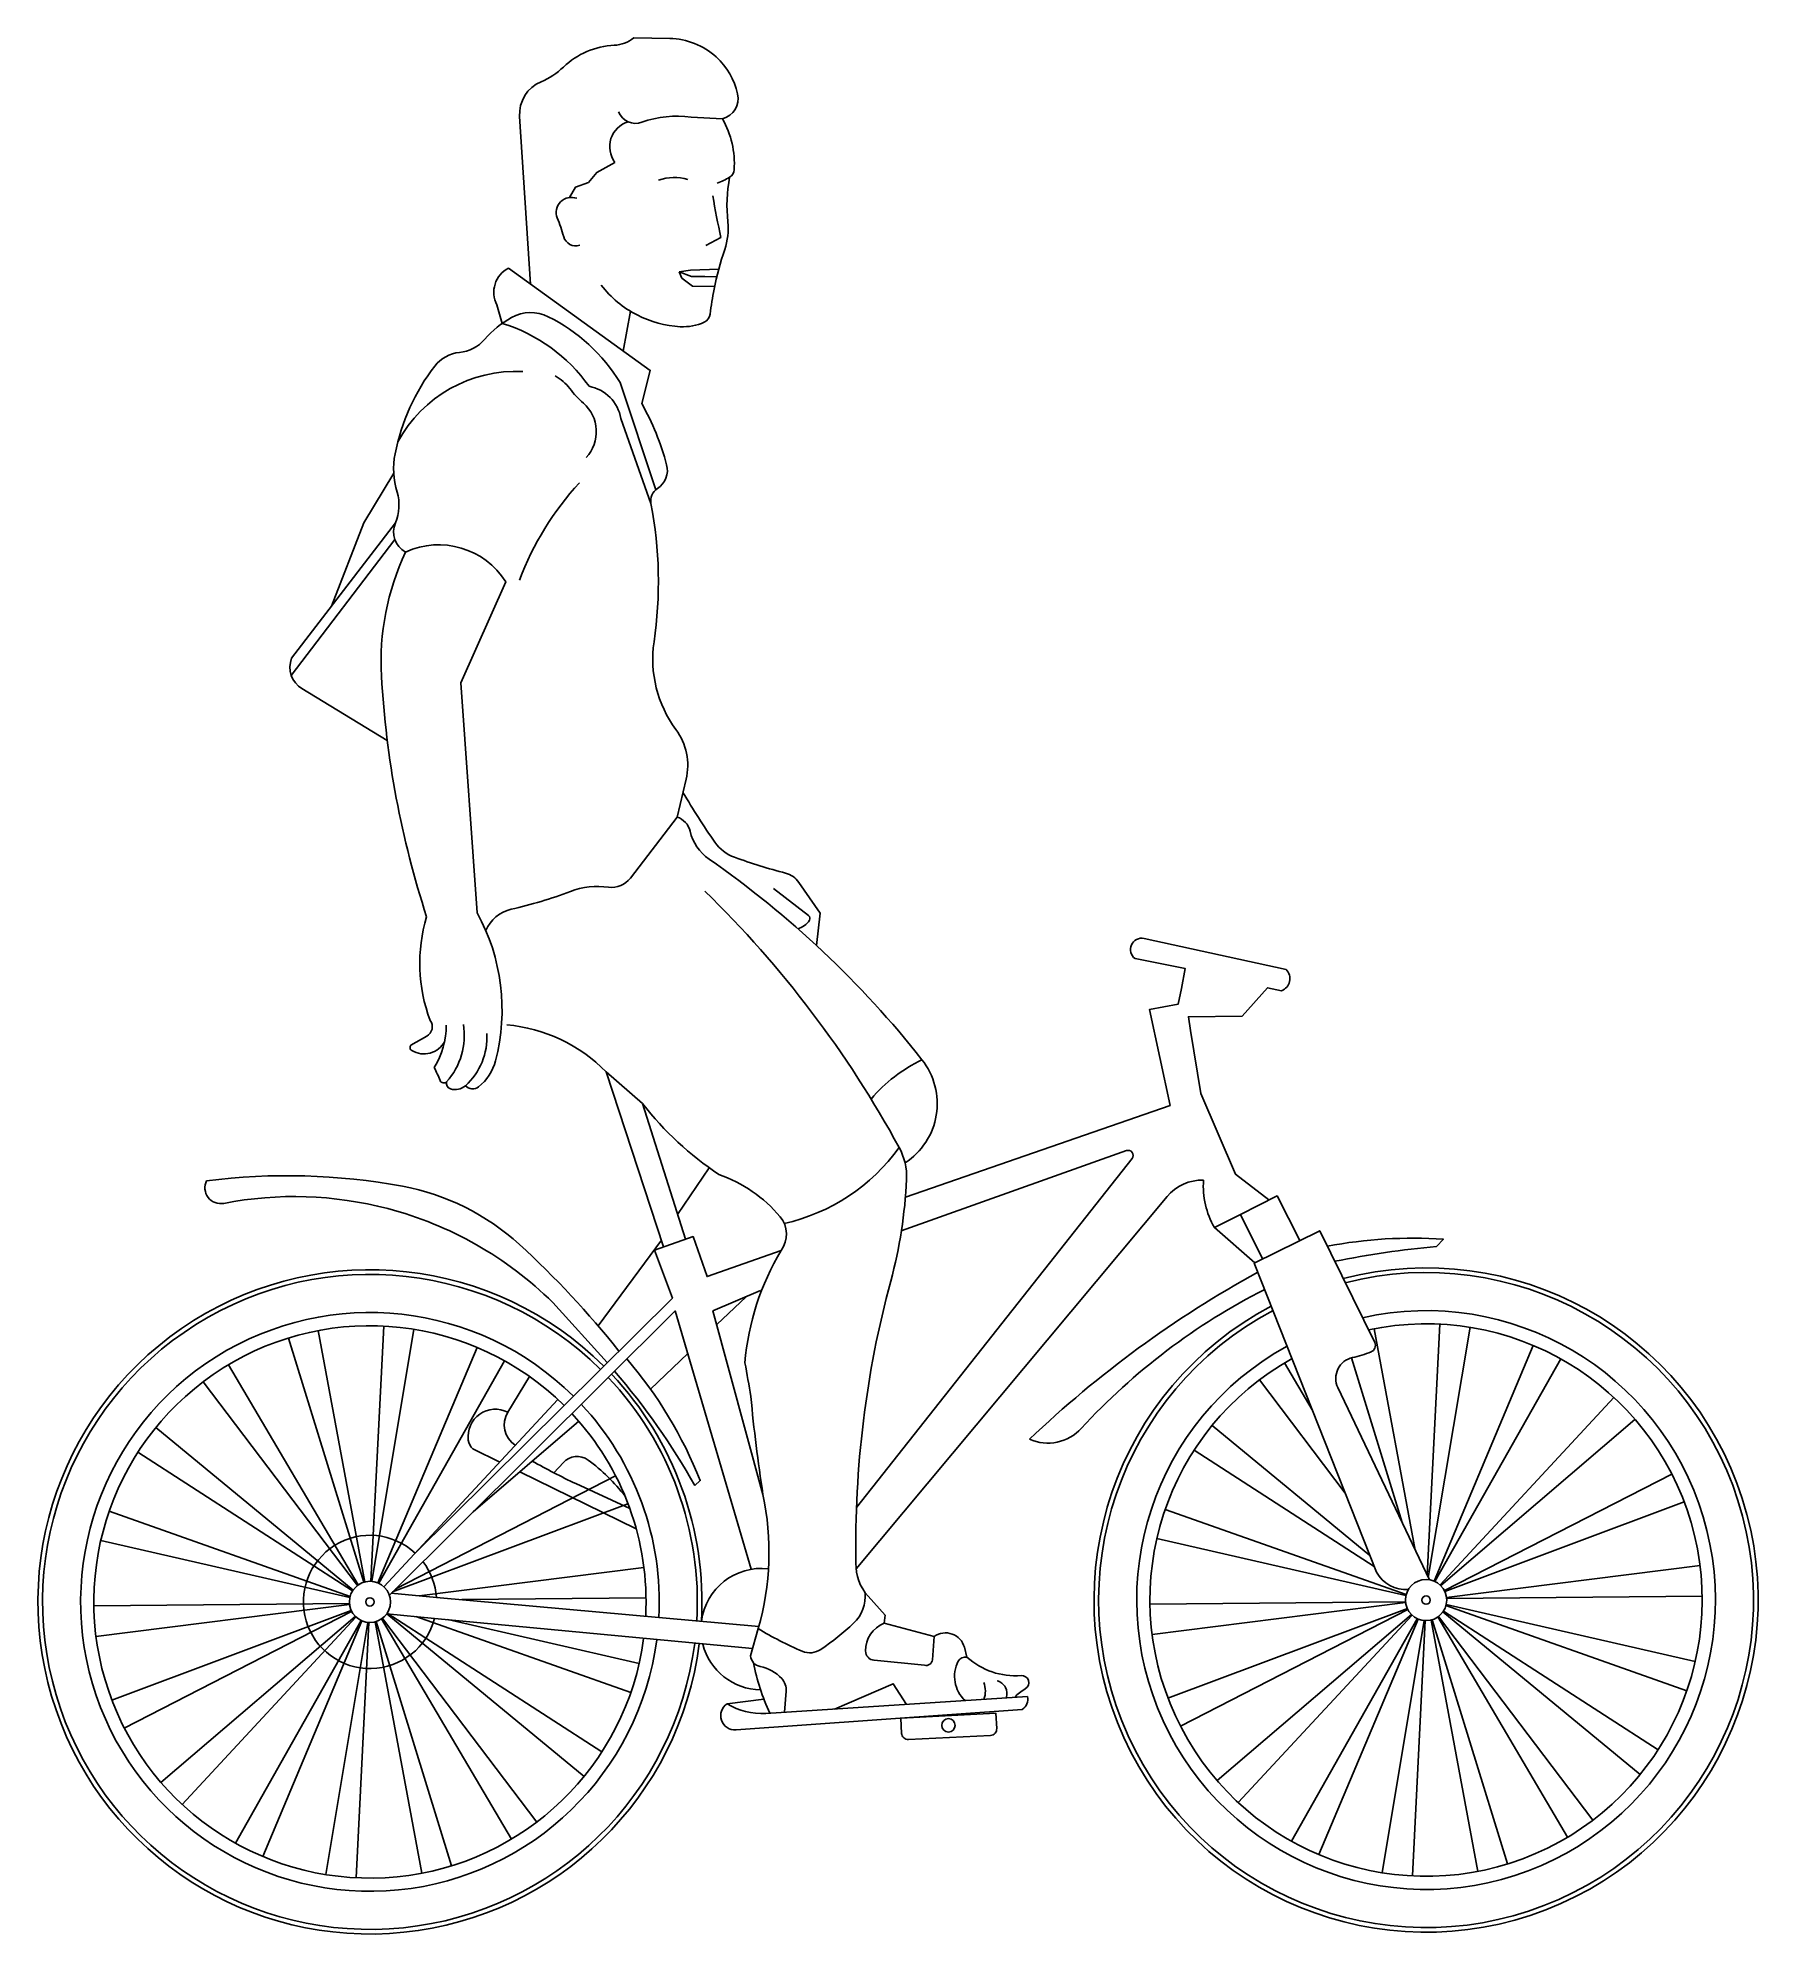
# Model space of a CAD drawing. Header units: millimetres. Extents: x -1557 to 372, y -2 to 2124.
import ezdxf

# ---------------------------------------------------------------- set-up
doc = ezdxf.new("R2010")
doc.units = ezdxf.units.MM
doc.layers.add('ceco.net 407', color=7, linetype='Continuous')

msp = doc.modelspace()

# ---------------------------------------------------------------- linework, layer by layer
at = {"layer": 'ceco.net 407'}
for p, q in [((-837.9, 1861.5), (-824.9, 1863.5)), ((-834.7, 1854.4), (-837.9, 1861.5)), ((-808.8, 1856.3), (-795.6, 1856.1))]:
    msp.add_line(p, q, dxfattribs=at)
for points in [[(-1004.5, 1848), (-1016.7, 2036, -0.319401), (-992.7, 2074.8, 0.091282), (-967.6, 2091.3, -0.181205), (-910.6, 2115.7, 0.158577), (-888.7, 2124, 3.099903)], [(-888.7, 2124), (-848.4, 2123.3, -0.182608), (-796.3, 2102.7, -0.154933), (-772.2, 2061.2, -0.400875), (-789.2, 2033.3, -0.106751)], [(-789.2, 2033.3), (-824.4, 2035.1, 0.123668), (-879.5, 2029.4, -0.403858), (-905.9, 2041.2, 0.711982)], [(-895.1, 2030, 0.513379), (-910, 1984.4, -1.853226)], [(-789.2, 2033.3, -0.147371), (-776.1, 1976.2, -0.243443), (-781.2, 1967.7, -0.054301), (-795, 1961.2, -0.141257)], [(-781.2, 1967.7, 0.072437), (-783.2, 1917.7, -0.108275), (-786.7, 1886.8, 0.033027), (-798.7, 1842.1, 0.020027), (-803, 1814.3, -0.263229), (-809.7, 1805.2, -0.120666), (-836.5, 1800.2, -0.105574), (-885, 1813.3, -0.109774), (-925.1, 1846.7, 0.522867)], [(-827.9, 1965.1, 0.171429), (-861, 1964.3, -0.157175)], [(-952.7, 1944.1, 0.65229), (-974.5, 1922.1, -0.021342), (-967.3, 1901.1, 0.416257), (-949.2, 1891.4, 8.113777)], [(-800, 1946.9, 0.015819), (-790.9, 1900.1, -1.18859)], [(-1029.2, 1865.8, 0.417998), (-1042.2, 1824.7, -1.562886)], [(-879.8, 1714.2), (-870.2, 1751.1), (-1029.2, 1865.8, 0.894832)], [(-864, 1617.4), (-904, 1737.5, 0.141642), (-984.6, 1811.4, 0.245869), (-1025.7, 1810.5, 0.089272), (-1055.9, 1786, -0.19198), (-1084.2, 1771.3, 0.205145), (-1111.8, 1756, 0.117977), (-1156.4, 1657.6, 0.121325), (-1154.2, 1614.8, -0.17495), (-1156.1, 1580.2, 0.385012), (-1144.7, 1547.5, -1.265548)], [(-938.9, 1733.3, 0.168151), (-1036.3, 1803.8, 0.173838)], [(-1153.3, 1671.2, -0.286949), (-1013.3, 1750, -20.68003)], [(-942, 1653.6, 0.420849), (-945.1, 1714.4, -0.048624), (-960.4, 1730.8, 0.105019), (-976.9, 1745, 0.282094)], [(-869.4, 1601.8), (-903.2, 1697.1, 0.31609), (-938.9, 1733.3, 0.11633)], [(-840.1, 1250.4), (-830, 1292.7, 0.22117), (-841.4, 1348.4, -0.198355), (-866, 1446.7, 0.084161), (-869.4, 1601.8, -0.306628), (-862.1, 1618.8, 0.326843), (-851.8, 1645.4, 0.061829), (-879.8, 1714.2, -0.352073)], [(-1016.9, 1516.1, -0.096665), (-949.6, 1625.1, 2.453331)], [(-1064.3, 1143), (-1082.7, 1400.8), (-1032.2, 1514.1, 0.375755), (-1144.7, 1547.5, -0.191757)], [(-1121, 1138.4, -0.064686), (-1171.7, 1408.2, -0.124572), (-1144.7, 1547.5, 1.666836)], [(-1165.2, 1336.1), (-1260.9, 1394.3, -0.363603), (-1272.5, 1428.4, 1.543074)], [(-683.7, 1106.2), (-679.5, 1142.7), (-703.5, 1177, 0.17672), (-718.4, 1187.4, -0.02071), (-775.6, 1205.2, -0.156482), (-797.7, 1222.1, -0.018359), (-833.5, 1277.9, -1.771446)], [(-840.1, 1250.4), (-892.5, 1181.8, -0.269814), (-917, 1171.7, 0.12469), (-959.8, 1166.9, -0.033716), (-1026.2, 1146.9, 0.241026), (-1054.6, 1123.1, -0.627273)], [(-584.4, 862.5, 0.441505), (-565.4, 978.3, 0.073457), (-804.3, 1203.3, -0.185132), (-825.5, 1234.5, 0.260782), (-840.1, 1250.4, 0.187887)], [(-731.9, 1170.3), (-692.6, 1139.9, -0.383657), (-691.7, 1134.7, -0.193679), (-704.7, 1125.1, 0.816427)], [(-639.5, 413.6, -0.070367), (-600.5, 730, 0.054204), (-582.7, 844.1, 0.137328), (-591, 879.8, 0.074685), (-808.9, 1167.3, 0.437005)], [(-1117, 1022.4, -0.166541), (-1121, 1138.4, 1.423546)], [(-1064.3, 1143, -0.191068), (-1043.7, 977, -0.163772), (-1062.7, 947.9, -0.394434), (-1077.6, 949.1, 0.474502)], [(-157, 1079.4), (-316.3, 1114.2, 0.812671), (-326.4, 1091.6)], [(-162.2, 1055.5, 0.547473), (-157, 1079.4, 0.02487)], [(-1138.7, 994.6), (-1120.9, 1004.6, 0.445402), (-1117, 1022.4, 0.547626)], [(-1079.8, 1017.8, -0.228323), (-1098.6, 953.6, -0.550115), (-1105.9, 954.9, 0.014066), (-1112.5, 969.5, 0.661025)], [(-1099, 1017, -0.14061), (-1112.5, 969.5, -0.522353)], [(-1053.5, 1007.6, -0.226716), (-1077.6, 949.1, -0.266201), (-1094.1, 945.5, -0.400354), (-1098.6, 953.6, 1.371495)], [(-878.8, 929), (-919.6, 964.5, 0.179458), (-1031.2, 1017.3, 0.068943)], [(-1100.8, 998.7, -0.43105), (-1137.7, 988.6, -0.463959), (-1138.7, 994.6, 2.348456)], [(-622.6, 934.2, -0.101761), (-565.4, 978.3, 4.898975)], [(-757.8, 309.9), (-749.1, 340.4, 0.122336), (-743.8, 490.9, -0.014659), (-757.4, 600.6, 0.006345), (-764, 638.5, -0.115591), (-723.3, 764.3, 0.343099), (-724.6, 802.2, 0.136193), (-793.3, 849.6, -0.080016), (-878.8, 929, -4.969474)], [(-591, 879.8, -0.183258), (-720, 794.6, -0.085413)], [(-336.2, 876.3, -0.74271), (-329.7, 867.4, -0.46901)], [(-1348.6, 817.2, -0.619456), (-1367.9, 842.5, -0.588923)], [(-905.3, 651.6, 0.039214), (-1017, 771.1, 0.140284), (-1148.1, 836.3, 0.077659), (-1367.9, 842.5, -0.038074)], [(-249.6, 843.2, 0.232164), (-290.5, 824.8, -0.439685)], [(-208.1, 804.8), (-237.4, 790, -0.150865), (-249.6, 843.2, 1.13309)], [(-918.4, 638.6), (-979.6, 706.1, 0.130912), (-1164.7, 811.3, 0.112617), (-1348.6, 817.2, -1)], [(11.8, 768.7), (19.5, 777, 0.064284), (-110.7, 769.1, 14.520683)], [(-102.3, 752.2, -0.02855), (11.8, 768.7, 55.568306)], [(-188.6, 740, 0.06488), (-444.8, 552.7, 0.459188)], [(-181, 720.7, 0.089828), (-386.7, 564.9, -0.321572), (-444.8, 552.7, -0.042195)], [(3.7, 395.2), (-98.9, 610.6, -0.484302), (-82.4, 644.3, 0.042131), (-61.7, 650.6, 0.433518), (-57.6, 661.1, -47.562742)], [(-820.1, 500.7), (-814.2, 506.3, 0.083182), (-896.5, 642.8, 2.931121)], [(-1005.8, 623.1), (-1030, 583.1, 0.400583), (-1021.7, 545.9, 1.995732)], [(-820.1, 500.7, 0.049341), (-910.3, 629, 0.489843)], [(-1030, 583.1, 0.600119), (-1074.3, 551.8, 0.178102), (-1069.1, 541.8, -2.38992)], [(-978.3, 515), (-967.7, 526.6, -0.382509), (-940, 529.4, -0.07149), (-898.5, 488.8, -0.310796)], [(-893.1, 474.9), (-953.6, 502.9, -0.021091), (-1002.5, 528.2, 0.292536)], [(-607.9, 346.4), (-606.9, 355.6), (-625.8, 376.7, -0.191103), (-639.5, 413.6, 1.076944)], [(-20, 384.1, -0.28291), (-55.7, 403.7, -0.066604)], [(-629.1, 380.7, -0.227679), (-642.2, 346.4, -0.040409), (-678.7, 317.1, -0.253646), (-699.7, 315, -0.038682), (-749.1, 340.4, 0.311057)], [(-562.5, 299.3), (-619.1, 304.8, -0.383113), (-628.8, 315.3, -0.310178), (-607.9, 346.4, 6.051017)], [(-551.6, 331.4), (-553.7, 305.5, -0.471243), (-562.5, 299.3, 0.09699)], [(-515, 308.3), (-517.9, 319.4, 0.527874), (-551.6, 331.4, -0.297988)], [(-719.6, 246.6), (-717.8, 270.1, 0.208231), (-722.7, 284.3, 0.159852), (-747, 297.9, -0.33171), (-757.8, 309.9, -0.173138)], [(-754.4, 302.1, 0.067735), (-735.9, 245.6, -1.508581)], [(-517, 259.6, -0.338888), (-524.7, 303.9, -0.341472), (-515, 308.3, -7.153888)], [(-515, 308.3, 0.20677), (-454.3, 287.8, 64.2277)], [(-496.2, 280, -0.199058), (-496.1, 261, -4.496751)], [(-481.1, 281.8, -0.429616), (-470.9, 262.6, -5.31412)], [(-454.3, 287.8, -0.801133), (-449.6, 272.8, 0.076855), (-461.6, 263.2, -0.409783)], [(-452.9, 249.7), (-774, 226.8, -0.768865), (-784.1, 256.1, 3.612965)], [(-446.9, 264.1), (-740.6, 245.3, -0.154716), (-784.1, 256.1, 1.89742)], [(-452.9, 249.7, 0.300311), (-446.9, 264.1, 0.872285)]]:
    msp.add_lwpolyline(points, format="xyb", dxfattribs=at)
for points in [[(-910, 1984.4), (-930.3, 1973.1), (-939.6, 1962), (-954.1, 1956.7), (-960.7, 1945.1)], [(-790.9, 1900.1), (-807.8, 1891.1)], [(-808.8, 1856.3), (-824, 1856.4), (-837.9, 1861.5)], [(-798, 1845.2), (-822.7, 1845.7), (-834.7, 1854.4)], [(-824.9, 1863.5), (-793.4, 1864.6)], [(-1042.2, 1824.7), (-1036.3, 1803.8)], [(-892.2, 1817.4), (-900.5, 1772.9)], [(-1227.7, 1486.9), (-1191.5, 1580.1), (-1157.9, 1636)], [(-1272.5, 1428.4), (-1156.1, 1580.2)], [(-1272.9, 1409.2), (-1156.7, 1561.7)], [(-326.4, 1091.6), (-270.1, 1080.4), (-274.5, 1058.2), (-278, 1040.6), (-310.3, 1034.4), (-287, 927.1)], [(-176.4, 821), (-213.8, 849.9), (-252.8, 940.4), (-264.1, 1010.9), (-266.6, 1026.4), (-206.4, 1027.1), (-177.9, 1058.9), (-162.2, 1055.5)], [(-855.2, 768.3), (-919.6, 964.5)], [(-830.8, 776.9), (-878.8, 929)], [(-287, 927.1), (-584, 824.1)], [(-588.6, 786.5), (-336.2, 876.3)], [(-804.1, 857), (-839.6, 804.8)], [(-329.7, 867.4), (-638.9, 476)], [(-290.5, 824.8), (-639.3, 407.4)], [(-141.6, 775.4), (-167.2, 825.6), (-208.1, 804.8), (-183.6, 754.8)], [(-237.4, 790), (-192.2, 750.6)], [(-1133.9, 425.1), (-845.3, 711), (-865.5, 764.6), (-822.1, 779.9), (-806.4, 735.1), (-723.3, 764.3)], [(-857.7, 776), (-928.7, 680)], [(-57.6, 661.1), (-119.2, 786.5), (-192.7, 750.3), (-55.7, 403.7)], [(-746.6, 719.5), (-799.9, 696.6), (-743.8, 490.9)], [(-795.7, 681.2), (-762.7, 712.5)], [(-1162.8, 378), (-842.3, 696.6), (-757.2, 406.9)], [(1.4, 400.2), (15.4, 681.7)], [(-1191.5, 392.4), (-1276, 666.2)], [(-1190.5, 392.6), (-1242.8, 674.5)], [(-1183.5, 393.4), (-1169.2, 679.6)], [(-1182.5, 393.3), (-1135.3, 676)], [(-12.1, 428.5), (-58.2, 676.6)], [(2.5, 397.7), (49.4, 678.2)], [(-1175.7, 391.6), (-1064.4, 655.7)], [(-1174.7, 391.2), (-1033.7, 640.7)], [(-870, 609), (-828.2, 648.8)], [(-127.6, 585.6), (-158.7, 638.4)], [(-26.8, 459.4), (-83.8, 644)], [(9, 393.7), (120.3, 657.8)], [(9.9, 393.3), (151, 642.8)], [(-1198.6, 388.7), (-1371.7, 617.1)], [(-1197.8, 389.3), (-1343.4, 636.2)], [(-90.7, 492.1), (-187, 619.3)], [(-1168.9, 387.2), (-974, 597.3)], [(15.7, 389.4), (210.6, 599.5)], [(16.5, 388.7), (234.3, 574.9)], [(-1203.5, 383.6), (-1424.8, 565.9)], [(-1068.8, 471.4), (-950.3, 572.8)], [(-63.1, 422.2), (-240.1, 568)], [(-1204.1, 382.8), (-1444.8, 538.3)], [(-1039.1, 527.1), (-1069.1, 541.8)], [(-58.2, 410), (-260.2, 540.4)], [(-1155.7, 385.1), (-909.1, 511.6)], [(-885.9, 452.1), (-1016.6, 516.1)], [(20.6, 383), (275.6, 513.7)], [(-1206.9, 376.4), (-1477.2, 472)], [(-1159.3, 381.5), (-895.2, 480.4)], [(-22.3, 378.5), (-292.5, 474.1)], [(21, 382.1), (289.5, 482.5)], [(-1207.2, 375.4), (-1486.6, 439.1)], [(-22.6, 377.6), (-302, 441.3)], [(-1129.4, 377.2), (-877.3, 408.8)], [(23, 375.3), (307.3, 411)], [(-1207.7, 368.4), (-1494.3, 365.8)], [(-1207.6, 367.4), (-1491.9, 331.7)], [(-1110.1, 375.4), (-1160.8, 380)], [(-748.4, 342.9), (-1110.1, 375.4)], [(-1081.5, 372.9), (-875, 374.8)], [(-23.1, 370.5), (-309.7, 367.9)], [(-23, 369.5), (-307.3, 333.9)], [(-21, 362.8), (-289.5, 262.3)], [(-20.6, 361.9), (-275.6, 231.1)], [(22.3, 366.3), (292.5, 270.7)], [(22.6, 367.3), (302, 303.5)], [(23.1, 374.3), (309.7, 376.9)], [(-1205.7, 360.6), (-1474.1, 260.1)], [(-1205.2, 359.7), (-1460.2, 228.9)], [(-1201.1, 354), (-1419, 167.8)], [(-1200.4, 353.3), (-1395.3, 143.2)], [(-1194.5, 349.4), (-1335.6, 99.8)], [(-1193.6, 348.9), (-1304.9, 84.9)], [(-1186.8, 347.2), (-1234, 64.5)], [(-1185.8, 347.2), (-1200, 60.9)], [(-1178.8, 347.9), (-1126.4, 66.1)], [(-1177.8, 348.2), (-1093.3, 74.3)], [(-1171.5, 351.2), (-1025.9, 104.3)], [(-1170.7, 351.8), (-997.6, 123.4)], [(-1165.8, 356.9), (-944.5, 174.6)], [(-1112.2, 351.8), (-1165.8, 356.9)], [(-1165.2, 357.7), (-924.4, 202.3)], [(-1133, 353.8), (-892.1, 268.6)], [(-755.5, 317.9), (-1112.2, 351.8)], [(-1097.4, 350.4), (-882.7, 301.4)], [(-551.6, 331.4), (-607.9, 346.4)], [(-16.5, 356.2), (-234.3, 169.9)], [(-15.7, 355.4), (-210.6, 145.3)], [(-9.9, 351.5), (-151, 102)], [(-9, 351.1), (-120.3, 87)], [(-2.2, 349.4), (-49.4, 66.7)], [(-1.2, 349.3), (-15.4, 63.1)], [(5.8, 350), (58.2, 68.2)], [(6.8, 350.3), (91.3, 76.5)], [(13.2, 353.4), (158.7, 106.5)], [(14, 354), (187, 125.6)], [(18.9, 359), (240.1, 176.8)], [(19.4, 359.9), (260.2, 204.4)], [(-582.7, 255.4), (-597.6, 278.5), (-663.5, 250.2)], [(-784.1, 256.1), (-742.7, 261.1)]]:
    msp.add_lwpolyline(points, dxfattribs=at)
msp.add_lwpolyline([(-589.1, 240), (-482.4, 245.4), (-481.6, 228.3, -0.414214), (-488.5, 220.6), (-580.6, 216, -0.414214), (-588.3, 222.9)], format="xyb", close=True, dxfattribs=at)
for centre, radius in [((-1184.6, 370.3), 23.1), ((0, 372.4), 23.1), ((-1184.6, 370.3), 4.71), ((0, 372.4), 4.71), ((-535.7, 231.9), 7.51)]:
    msp.add_circle(centre, radius, dxfattribs=at)
for centre, radius, start, end in [((0, 372.4), 372.4, 117.7827, 104.4478), ((-1184.6, 370.3), 372.4, 45.2334, 352.7497), ((-1184.6, 370.3), 367.2, 45.2404, 352.7247), ((0, 372.4), 367.2, 117.8708, 104.28), ((-1184.6, 370.3), 324.5, 45.3061, 352.4887), ((0, 372.4), 324.5, 118.7062, 102.6855), ((0, 372.4), 309.7, 119.0483, 102.0302), ((-1184.6, 370.3), 309.7, 45.3329, 352.3921), ((-1184.6, 370.3), 367.2, 356.7022, 43.2843), ((-1184.6, 370.3), 372.4, 356.6764, 43.3058), ((-1184.6, 370.3), 309.7, 357.0457, 42.9981), ((-1184.6, 370.3), 324.5, 356.946, 43.0812), ((-1184.6, 370.3), 74.7, 47.1921, 345.6814), ((-1184.6, 370.3), 74.7, 3.9783, 37.2299), ((-745.3, 339.8), 68.1, 83.5672, 172.5409), ((-745.3, 339.8), 68.1, 194.4047, 268.893)]:
    msp.add_arc(centre, radius, start, end, dxfattribs=at)

doc.saveas('drawing.dxf')
